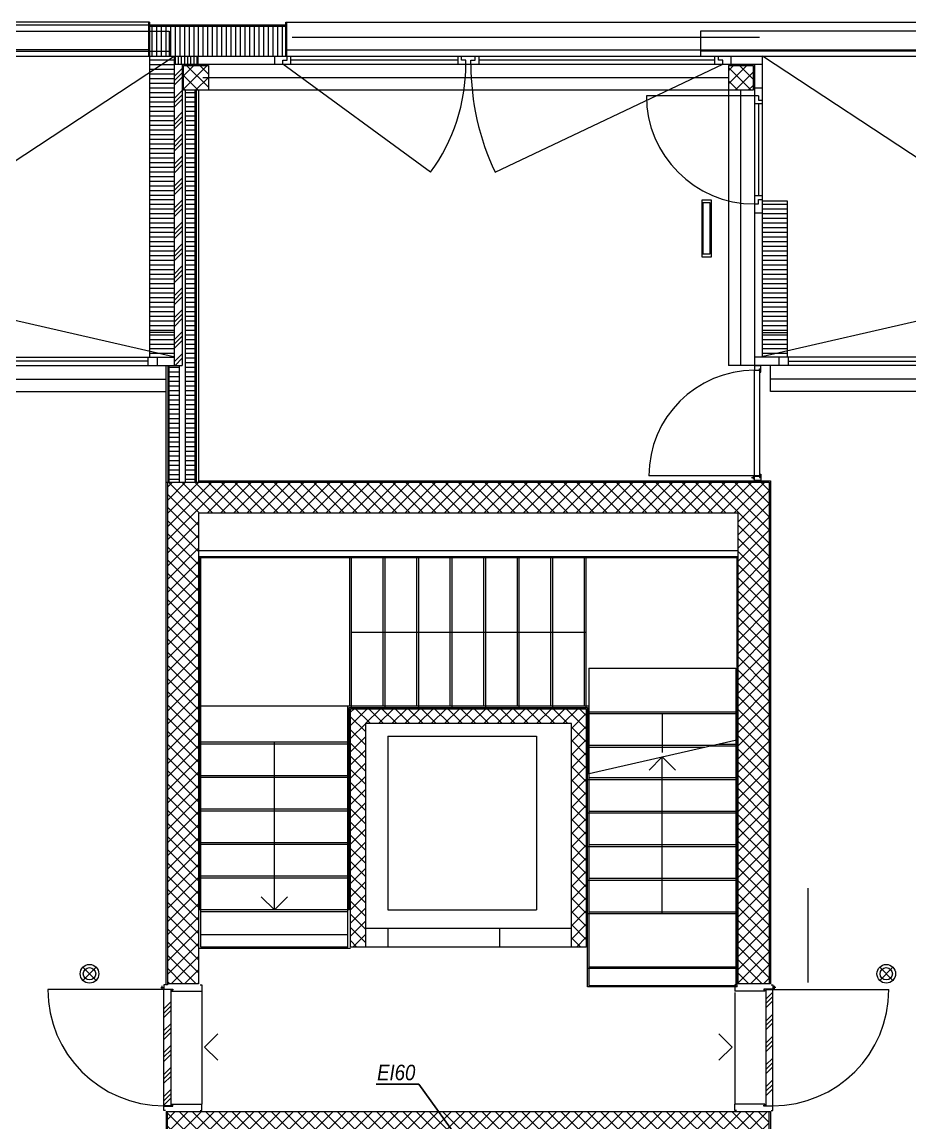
# Model space of a CAD drawing. Extents: x -5275 to 65950, y -3225 to 18875.
# Drawn here: x 54328 to 61484, y 7234 to 16100 of the extents above; entities that cross this region are included whole.
import ezdxf
from ezdxf.enums import TextEntityAlignment as Align

# ---------------------------------------------------------------- set-up
doc = ezdxf.new("R2010")
doc.units = 0
doc.header["$LTSCALE"] = 50
doc.layers.get('0').update_dxf_attribs({"lineweight": 25})
doc.layers.add('Layer177', color=7, linetype='Continuous', lineweight=25)
doc.layers.add('Zargen Fenster', color=7, linetype='Continuous', lineweight=25)
doc.styles.add('Arial', font='ariali.ttf')

# ---------------------------------------------------------------- blocks, each defined once
blk = doc.blocks.new('Blockreferenz-A0MJL01RFC', base_point=(56975, 8650))
at = {"layer": 'Zargen Fenster', "color": 8, "lineweight": 13, "true_color": 0x808080}
for p, q in [((56975, 10540.9), (57004.1, 10570)), ((56975, 10434.8), (57110.2, 10570)), ((57136.4, 10450), (57016.4, 10570)), ((57096.3, 10450), (57216.3, 10570)), ((57242.4, 10450), (57122.4, 10570)), ((57202.3, 10450), (57322.3, 10570)), ((57348.5, 10450), (57228.5, 10570)), ((57308.4, 10450), (57428.4, 10570)), ((57454.6, 10450), (57334.6, 10570)), ((57414.5, 10450), (57534.5, 10570)), ((57560.6, 10450), (57440.6, 10570)), ((57520.5, 10450), (57640.5, 10570)), ((57666.7, 10450), (57546.7, 10570)), ((57626.6, 10450), (57746.6, 10570)), ((57772.8, 10450), (57652.8, 10570)), ((57732.7, 10450), (57852.7, 10570)), ((57878.8, 10450), (57758.8, 10570)), ((57838.7, 10450), (57958.7, 10570)), ((57984.9, 10450), (57864.9, 10570)), ((57944.8, 10450), (58064.8, 10570)), ((58091, 10450), (57971, 10570)), ((58050.9, 10450), (58170.9, 10570)), ((58197, 10450), (58077, 10570)), ((58156.9, 10450), (58276.9, 10570)), ((58303.1, 10450), (58183.1, 10570)), ((58263, 10450), (58383, 10570)), ((58409.2, 10450), (58289.2, 10570)), ((58369.1, 10450), (58489.1, 10570)), ((58515.2, 10450), (58395.2, 10570)), ((58475.1, 10450), (58595.1, 10570)), ((58621.3, 10450), (58501.3, 10570)), ((58581.2, 10450), (58701.2, 10570)), ((58727.4, 10450), (58607.4, 10570)), ((58687.3, 10450), (58807.3, 10570)), ((58875, 10408.4), (58713.4, 10570)), ((58875, 10514.5), (58819.5, 10570)), ((57095, 10385.3), (56975, 10505.3)), ((58755, 10411.7), (58875, 10531.7)), ((56975, 10328.7), (57095, 10448.7)), ((57095, 10279.2), (56975, 10399.2)), ((58755, 10305.6), (58875, 10425.6)), ((58875, 10302.4), (58755, 10422.4)), ((56975, 10222.7), (57095, 10342.7)), ((57095, 10173.2), (56975, 10293.2)), ((58755, 10199.6), (58875, 10319.6)), ((58875, 10196.3), (58755, 10316.3)), ((56975, 10116.6), (57095, 10236.6)), ((58755, 10093.5), (58875, 10213.5)), ((58875, 10090.2), (58755, 10210.2)), ((57095, 10067.1), (56975, 10187.1)), ((56975, 10010.5), (57095, 10130.5)), ((57095, 9961), (56975, 10081)), ((56975, 9904.5), (57095, 10024.5)), ((58755, 9987.4), (58875, 10107.4)), ((58875, 9984.2), (58755, 10104.2)), ((57095, 9855), (56975, 9975)), ((58755, 9881.4), (58875, 10001.4)), ((58875, 9878.1), (58755, 9998.1)), ((56975, 9798.4), (57095, 9918.4)), ((57095, 9748.9), (56975, 9868.9)), ((58755, 9775.3), (58875, 9895.3)), ((58875, 9772), (58755, 9892)), ((56975, 9692.3), (57095, 9812.3)), ((57095, 9642.8), (56975, 9762.8)), ((58755, 9669.2), (58875, 9789.2)), ((58875, 9666), (58755, 9786)), ((56975, 9586.3), (57095, 9706.3)), ((58755, 9563.2), (58875, 9683.2)), ((58875, 9559.9), (58755, 9679.9)), ((57095, 9536.8), (56975, 9656.8)), ((56975, 9480.2), (57095, 9600.2)), ((58755, 9457.1), (58875, 9577.1)), ((57095, 9430.7), (56975, 9550.7)), ((56975, 9374.1), (57095, 9494.1)), ((58875, 9453.8), (58755, 9573.8)), ((57095, 9324.6), (56975, 9444.6)), ((58755, 9351), (58875, 9471)), ((58875, 9347.8), (58755, 9467.8)), ((56975, 9268.1), (57095, 9388.1)), ((57095, 9218.6), (56975, 9338.6)), ((58755, 9245), (58875, 9365)), ((58875, 9241.7), (58755, 9361.7)), ((56975, 9162), (57095, 9282)), ((57095, 9112.5), (56975, 9232.5)), ((58755, 9138.9), (58875, 9258.9)), ((58875, 9135.6), (58755, 9255.6)), ((56975, 9055.9), (57095, 9175.9)), ((58755, 9032.8), (58875, 9152.8)), ((58875, 9029.6), (58755, 9149.6)), ((57095, 9006.4), (56975, 9126.4)), ((56975, 8949.9), (57095, 9069.9)), ((58755, 8926.8), (58875, 9046.8)), ((57095, 8900.4), (56975, 9020.4)), ((56975, 8843.8), (57095, 8963.8)), ((58875, 8923.5), (58755, 9043.5)), ((57095, 8794.3), (56975, 8914.3)), ((58755, 8820.7), (58875, 8940.7)), ((58875, 8817.4), (58755, 8937.4)), ((56975, 8737.7), (57095, 8857.7)), ((57095, 8688.2), (56975, 8808.2)), ((58755, 8714.6), (58875, 8834.6)), ((58875, 8711.4), (58755, 8831.4)), ((57027.2, 8650), (56975, 8702.2)), ((56993.3, 8650), (57095, 8751.7)), ((58830.3, 8650), (58755, 8725.3)), ((58796.4, 8650), (58875, 8728.6))]:
    blk.add_line(p, q, dxfattribs=at)
blk = doc.blocks.new('Blockreferenz-A0MJL02JFC', base_point=(55500, 7075))
at = {"layer": 'Zargen Fenster', "color": 8, "lineweight": 13, "true_color": 0x808080}
for p, q in [((55500, 7262.7), (55562.3, 7325)), ((55500, 7156.7), (55668.3, 7325)), ((55738.4, 7075), (55500, 7313.4)), ((55524.4, 7075), (55774.4, 7325)), ((55844.5, 7075), (55594.5, 7325)), ((55630.4, 7075), (55880.4, 7325)), ((55950.5, 7075), (55700.5, 7325)), ((55736.5, 7075), (55986.5, 7325)), ((56056.6, 7075), (55806.6, 7325)), ((55842.6, 7075), (56092.6, 7325)), ((56162.7, 7075), (55912.7, 7325)), ((55948.6, 7075), (56198.6, 7325)), ((56268.7, 7075), (56018.7, 7325)), ((56054.7, 7075), (56304.7, 7325)), ((56374.8, 7075), (56124.8, 7325)), ((56160.8, 7075), (56410.8, 7325)), ((56480.9, 7075), (56230.9, 7325)), ((56266.8, 7075), (56516.8, 7325)), ((56586.9, 7075), (56336.9, 7325)), ((56372.9, 7075), (56622.9, 7325)), ((56693, 7075), (56443, 7325)), ((56479, 7075), (56729, 7325)), ((56799.1, 7075), (56549.1, 7325)), ((56585, 7075), (56835, 7325)), ((56905.1, 7075), (56655.1, 7325)), ((56691.1, 7075), (56941.1, 7325)), ((57011.2, 7075), (56761.2, 7325)), ((56797.2, 7075), (57047.2, 7325)), ((57117.3, 7075), (56867.3, 7325)), ((56903.2, 7075), (57153.2, 7325)), ((57223.3, 7075), (56973.3, 7325)), ((57009.3, 7075), (57259.3, 7325)), ((57329.4, 7075), (57079.4, 7325)), ((57115.4, 7075), (57365.4, 7325)), ((57435.5, 7075), (57185.5, 7325)), ((57221.4, 7075), (57471.4, 7325)), ((57541.5, 7075), (57291.5, 7325)), ((57327.5, 7075), (57577.5, 7325)), ((57647.6, 7075), (57397.6, 7325)), ((57433.6, 7075), (57683.6, 7325)), ((57753.6, 7075), (57503.6, 7325)), ((57539.6, 7075), (57789.6, 7325)), ((57859.7, 7075), (57609.7, 7325)), ((57645.7, 7075), (57895.7, 7325)), ((57965.8, 7075), (57715.8, 7325)), ((57751.8, 7075), (58001.8, 7325)), ((58071.8, 7075), (57821.8, 7325)), ((57857.8, 7075), (58107.8, 7325)), ((58177.9, 7075), (57927.9, 7325)), ((57963.9, 7075), (58213.9, 7325)), ((58284, 7075), (58034, 7325)), ((58070, 7075), (58320, 7325)), ((58390, 7075), (58140, 7325)), ((58176, 7075), (58426, 7325)), ((58496.1, 7075), (58246.1, 7325)), ((58282.1, 7075), (58532.1, 7325)), ((58602.2, 7075), (58352.2, 7325)), ((58388.2, 7075), (58638.2, 7325)), ((58708.2, 7075), (58458.2, 7325)), ((58494.2, 7075), (58744.2, 7325)), ((58814.3, 7075), (58564.3, 7325)), ((58600.3, 7075), (58850.3, 7325)), ((58920.4, 7075), (58670.4, 7325)), ((58706.4, 7075), (58956.4, 7325)), ((59026.4, 7075), (58776.4, 7325)), ((58812.4, 7075), (59062.4, 7325)), ((59132.5, 7075), (58882.5, 7325)), ((58918.5, 7075), (59168.5, 7325)), ((59238.6, 7075), (58988.6, 7325)), ((59024.6, 7075), (59274.6, 7325)), ((59344.6, 7075), (59094.6, 7325)), ((59130.6, 7075), (59380.6, 7325)), ((59450.7, 7075), (59200.7, 7325)), ((59236.7, 7075), (59486.7, 7325)), ((59556.8, 7075), (59306.8, 7325)), ((59342.8, 7075), (59592.8, 7325)), ((59662.8, 7075), (59412.8, 7325)), ((59448.8, 7075), (59698.8, 7325)), ((59768.9, 7075), (59518.9, 7325)), ((59554.9, 7075), (59804.9, 7325)), ((59875, 7075), (59625, 7325)), ((59661, 7075), (59911, 7325)), ((59981, 7075), (59731, 7325)), ((59767, 7075), (60017, 7325)), ((60087.1, 7075), (59837.1, 7325)), ((59873.1, 7075), (60123.1, 7325)), ((60193.2, 7075), (59943.2, 7325)), ((59979.2, 7075), (60229.2, 7325)), ((60299.2, 7075), (60049.2, 7325)), ((60085.2, 7075), (60335.2, 7325)), ((60350, 7130.3), (60155.3, 7325)), ((60350, 7236.4), (60261.4, 7325)), ((55632.3, 7075), (55500, 7207.3)), ((60191.3, 7075), (60350, 7233.7)), ((55526.3, 7075), (55500, 7101.3)), ((60297.4, 7075), (60350, 7127.6))]:
    blk.add_line(p, q, dxfattribs=at)
blk = doc.blocks.new('Blockreferenz-A0MJL02LFC', base_point=(55630, 15550))
at = {"layer": 'Zargen Fenster', "color": 8, "lineweight": 13, "true_color": 0x808080}
for p, q in [((55630, 15665.9), (55714.1, 15750)), ((55630, 15559.8), (55820.2, 15750)), ((55830, 15574.7), (55654.7, 15750)), ((55830, 15680.8), (55760.8, 15750)), ((55748.7, 15550), (55630, 15668.7)), ((55726.2, 15550), (55830, 15653.8)), ((55642.6, 15550), (55630, 15562.6))]:
    blk.add_line(p, q, dxfattribs=at)
blk = doc.blocks.new('Blockreferenz-A0MJL02PFC', base_point=(55564.4, 15760))
at = {"layer": 'Zargen Fenster', "color": 8, "lineweight": 13, "true_color": 0x808080}
for p, q in [((55564.4, 15760), (55564.4, 15825)), ((55589.4, 15760), (55589.4, 15825)), ((55614.4, 15760), (55614.4, 15825)), ((55639.4, 15760), (55639.4, 15825)), ((55664.4, 15760), (55664.4, 15825)), ((55689.4, 15760), (55689.4, 15825)), ((55714.4, 15760), (55714.4, 15825)), ((55739.4, 15760), (55739.4, 15825))]:
    blk.add_line(p, q, dxfattribs=at)
blk = doc.blocks.new('Blockreferenz-A0MJL03BFC', base_point=(55472, 7376.2))
at = {"layer": 'Zargen Fenster', "color": 8, "lineweight": 13, "true_color": 0x808080}
for p, q in [((55472, 8154), (55528, 8210)), ((55472, 8118.6), (55528, 8174.6)), ((55472, 8083.3), (55528, 8139.3)), ((55472, 7977.2), (55528, 8033.2)), ((55472, 7941.9), (55528, 7997.9)), ((55472, 7906.5), (55528, 7962.5)), ((55472, 7800.4), (55528, 7856.4)), ((55472, 7765.1), (55528, 7821.1)), ((55472, 7729.7), (55528, 7785.7)), ((55472, 7623.6), (55528, 7679.6)), ((55472, 7588.3), (55528, 7644.3)), ((55472, 7552.9), (55528, 7608.9)), ((55472, 7446.9), (55528, 7502.9)), ((55472, 7411.5), (55528, 7467.5)), ((55472, 7376.2), (55528, 7432.2))]:
    blk.add_line(p, q, dxfattribs=at)
blk = doc.blocks.new('Blockreferenz-A0MJL03DFC', base_point=(60322, 7453.2))
at = {"layer": 'Zargen Fenster', "color": 8, "lineweight": 13, "true_color": 0x808080}
for p, q in [((60322, 8231), (60378, 8287)), ((60322, 8195.7), (60378, 8251.7)), ((60322, 8160.3), (60378, 8216.3)), ((60322, 8054.2), (60378, 8110.2)), ((60322, 8018.9), (60378, 8074.9)), ((60322, 7983.5), (60378, 8039.5)), ((60322, 7877.5), (60378, 7933.5)), ((60322, 7842.1), (60378, 7898.1)), ((60322, 7806.8), (60378, 7862.8)), ((60322, 7700.7), (60378, 7756.7)), ((60322, 7665.3), (60378, 7721.3)), ((60322, 7630), (60378, 7686)), ((60322, 7523.9), (60378, 7579.9)), ((60322, 7488.6), (60378, 7544.6)), ((60322, 7453.2), (60378, 7509.2))]:
    blk.add_line(p, q, dxfattribs=at)
blk = doc.blocks.new('Blockreferenz-A0MJL08XFC', base_point=(55355, 13619.4))
at = {"layer": 'Zargen Fenster', "color": 8, "lineweight": 13, "true_color": 0x808080}
for p, q in [((55355, 15794.4), (55555, 15794.4)), ((55355, 15756.9), (55555, 15756.9)), ((55355, 15719.4), (55555, 15719.4)), ((55355, 15681.9), (55555, 15681.9)), ((55355, 15644.4), (55555, 15644.4)), ((55355, 15606.9), (55555, 15606.9)), ((55355, 15569.4), (55555, 15569.4)), ((55355, 15531.9), (55555, 15531.9)), ((55355, 15494.4), (55555, 15494.4)), ((55355, 15456.9), (55555, 15456.9)), ((55355, 15419.4), (55555, 15419.4)), ((55355, 15381.9), (55555, 15381.9)), ((55355, 15344.4), (55555, 15344.4)), ((55355, 15306.9), (55555, 15306.9)), ((55355, 15269.4), (55555, 15269.4)), ((55355, 15231.9), (55555, 15231.9)), ((55355, 15194.4), (55555, 15194.4)), ((55355, 15156.9), (55555, 15156.9)), ((55355, 15119.4), (55555, 15119.4)), ((55355, 15081.9), (55555, 15081.9)), ((55355, 15044.4), (55555, 15044.4)), ((55355, 15006.9), (55555, 15006.9)), ((55355, 14969.4), (55555, 14969.4)), ((55355, 14931.9), (55555, 14931.9)), ((55355, 14894.4), (55555, 14894.4)), ((55355, 14856.9), (55555, 14856.9)), ((55355, 14819.4), (55555, 14819.4)), ((55355, 14781.9), (55555, 14781.9)), ((55355, 14744.4), (55555, 14744.4)), ((55355, 14706.9), (55555, 14706.9)), ((55355, 14669.4), (55555, 14669.4)), ((55355, 14631.9), (55555, 14631.9)), ((55355, 14594.4), (55555, 14594.4)), ((55355, 14556.9), (55555, 14556.9)), ((55355, 14519.4), (55555, 14519.4)), ((55355, 14481.9), (55555, 14481.9)), ((55355, 14444.4), (55555, 14444.4)), ((55355, 14406.9), (55555, 14406.9)), ((55355, 14369.4), (55555, 14369.4)), ((55355, 14331.9), (55555, 14331.9)), ((55355, 14294.4), (55555, 14294.4)), ((55355, 14256.9), (55555, 14256.9)), ((55355, 14219.4), (55555, 14219.4)), ((55355, 14181.9), (55555, 14181.9)), ((55355, 14144.4), (55555, 14144.4)), ((55355, 14106.9), (55555, 14106.9)), ((55355, 14069.4), (55555, 14069.4)), ((55355, 14031.9), (55555, 14031.9)), ((55355, 13994.4), (55555, 13994.4)), ((55355, 13956.9), (55555, 13956.9)), ((55355, 13919.4), (55555, 13919.4)), ((55355, 13881.9), (55555, 13881.9)), ((55355, 13844.4), (55555, 13844.4)), ((55355, 13806.9), (55555, 13806.9)), ((55355, 13769.4), (55555, 13769.4)), ((55355, 13731.9), (55555, 13731.9)), ((55355, 13694.4), (55555, 13694.4)), ((55355, 13656.9), (55555, 13656.9)), ((55355, 13619.4), (55555, 13619.4))]:
    blk.add_line(p, q, dxfattribs=at)
blk = doc.blocks.new('Blockreferenz-A0MJL09RFC', base_point=(55500, 8355))
at = {"layer": 'Zargen Fenster', "color": 8, "lineweight": 13, "true_color": 0x808080}
for p, q in [((55500, 12353.9), (55541.1, 12395)), ((55500, 12247.9), (55647.1, 12395)), ((55500, 12141.8), (55753.2, 12395)), ((55500, 12035.7), (55859.3, 12395)), ((55500, 11929.7), (55965.3, 12395)), ((55759.6, 12145), (55509.6, 12395)), ((55865.6, 12145), (55615.6, 12395)), ((55971.7, 12145), (55721.7, 12395)), ((55821.4, 12145), (56071.4, 12395)), ((56077.8, 12145), (55827.8, 12395)), ((55927.5, 12145), (56177.5, 12395)), ((56183.8, 12145), (55933.8, 12395)), ((56033.5, 12145), (56283.5, 12395)), ((56289.9, 12145), (56039.9, 12395)), ((56139.6, 12145), (56389.6, 12395)), ((56396, 12145), (56146, 12395)), ((56245.7, 12145), (56495.7, 12395)), ((56502, 12145), (56252, 12395)), ((56351.7, 12145), (56601.7, 12395)), ((56608.1, 12145), (56358.1, 12395)), ((56457.8, 12145), (56707.8, 12395)), ((56714.2, 12145), (56464.2, 12395)), ((56563.9, 12145), (56813.9, 12395)), ((56820.2, 12145), (56570.2, 12395)), ((56669.9, 12145), (56919.9, 12395)), ((56926.3, 12145), (56676.3, 12395)), ((56776, 12145), (57026, 12395)), ((57032.4, 12145), (56782.4, 12395)), ((56882.1, 12145), (57132.1, 12395)), ((57138.4, 12145), (56888.4, 12395)), ((56988.1, 12145), (57238.1, 12395)), ((57244.5, 12145), (56994.5, 12395)), ((57094.2, 12145), (57344.2, 12395)), ((57350.6, 12145), (57100.6, 12395)), ((57200.3, 12145), (57450.3, 12395)), ((57456.6, 12145), (57206.6, 12395)), ((57306.3, 12145), (57556.3, 12395)), ((57562.7, 12145), (57312.7, 12395)), ((57412.4, 12145), (57662.4, 12395)), ((57668.8, 12145), (57418.8, 12395)), ((57518.5, 12145), (57768.5, 12395)), ((57774.8, 12145), (57524.8, 12395)), ((57624.5, 12145), (57874.5, 12395)), ((57880.9, 12145), (57630.9, 12395)), ((57730.6, 12145), (57980.6, 12395)), ((57987, 12145), (57737, 12395)), ((57836.7, 12145), (58086.7, 12395)), ((58093, 12145), (57843, 12395)), ((57942.7, 12145), (58192.7, 12395)), ((58199.1, 12145), (57949.1, 12395)), ((58048.8, 12145), (58298.8, 12395)), ((58305.1, 12145), (58055.1, 12395)), ((58154.9, 12145), (58404.9, 12395)), ((58411.2, 12145), (58161.2, 12395)), ((58260.9, 12145), (58510.9, 12395)), ((58517.3, 12145), (58267.3, 12395)), ((58367, 12145), (58617, 12395)), ((58623.3, 12145), (58373.3, 12395)), ((58473.1, 12145), (58723.1, 12395)), ((58729.4, 12145), (58479.4, 12395)), ((58579.1, 12145), (58829.1, 12395)), ((58835.5, 12145), (58585.5, 12395)), ((58685.2, 12145), (58935.2, 12395)), ((58941.5, 12145), (58691.5, 12395)), ((58791.3, 12145), (59041.3, 12395)), ((59047.6, 12145), (58797.6, 12395)), ((58897.3, 12145), (59147.3, 12395)), ((59153.7, 12145), (58903.7, 12395)), ((59003.4, 12145), (59253.4, 12395)), ((59259.7, 12145), (59009.7, 12395)), ((59109.5, 12145), (59359.5, 12395)), ((59365.8, 12145), (59115.8, 12395)), ((59215.5, 12145), (59465.5, 12395)), ((59471.9, 12145), (59221.9, 12395)), ((59321.6, 12145), (59571.6, 12395)), ((59577.9, 12145), (59327.9, 12395)), ((59427.7, 12145), (59677.7, 12395)), ((59684, 12145), (59434, 12395)), ((59533.7, 12145), (59783.7, 12395)), ((59790.1, 12145), (59540.1, 12395)), ((59639.8, 12145), (59889.8, 12395)), ((59896.1, 12145), (59646.1, 12395)), ((59745.9, 12145), (59995.9, 12395)), ((60002.2, 12145), (59752.2, 12395)), ((59851.9, 12145), (60101.9, 12395)), ((60350, 11903.3), (59858.3, 12395)), ((59958, 12145), (60208, 12395)), ((60350, 12009.3), (59964.3, 12395)), ((60064.1, 12145), (60314.1, 12395)), ((60350, 12115.4), (60070.4, 12395)), ((60100, 12074.9), (60350, 12324.9)), ((60350, 12221.5), (60176.5, 12395)), ((60350, 12327.5), (60282.5, 12395)), ((55750, 12048.5), (55500, 12298.5)), ((55750, 11942.4), (55500, 12192.4)), ((60100, 11968.8), (60350, 12218.8)), ((55750, 11836.4), (55500, 12086.4)), ((55500, 11823.6), (55750, 12073.6)), ((60100, 11862.7), (60350, 12112.7)), ((55750, 11730.3), (55500, 11980.3)), ((60350, 11797.2), (60100, 12047.2)), ((60100, 11756.7), (60350, 12006.7)), ((55500, 11717.5), (55750, 11967.5)), ((60350, 11691.1), (60100, 11941.1)), ((60100, 11650.6), (60350, 11900.6)), ((55750, 11624.2), (55500, 11874.2)), ((55500, 11611.5), (55750, 11861.5)), ((60350, 11585.1), (60100, 11835.1)), ((60100, 11544.6), (60350, 11794.6)), ((55750, 11518.2), (55500, 11768.2)), ((55500, 11505.4), (55750, 11755.4)), ((60350, 11479), (60100, 11729)), ((55750, 11412.1), (55500, 11662.1)), ((55500, 11399.3), (55750, 11649.3)), ((60100, 11438.5), (60350, 11688.5)), ((60350, 11372.9), (60100, 11622.9)), ((55750, 11306), (55500, 11556)), ((55500, 11293.3), (55750, 11543.3)), ((60100, 11332.4), (60350, 11582.4)), ((55750, 11200), (55500, 11450)), ((60350, 11266.9), (60100, 11516.9)), ((60100, 11226.4), (60350, 11476.4)), ((55500, 11187.2), (55750, 11437.2)), ((60350, 11160.8), (60100, 11410.8)), ((60100, 11120.3), (60350, 11370.3)), ((55750, 11093.9), (55500, 11343.9)), ((55500, 11081.1), (55750, 11331.1)), ((60350, 11054.7), (60100, 11304.7)), ((60100, 11014.2), (60350, 11264.2)), ((55750, 10987.8), (55500, 11237.8)), ((55500, 10975.1), (55750, 11225.1)), ((60350, 10948.7), (60100, 11198.7)), ((55750, 10881.8), (55500, 11131.8)), ((55500, 10869), (55750, 11119)), ((60100, 10908.2), (60350, 11158.2)), ((60350, 10842.6), (60100, 11092.6)), ((55750, 10775.7), (55500, 11025.7)), ((55500, 10762.9), (55750, 11012.9)), ((60100, 10802.1), (60350, 11052.1)), ((55750, 10669.6), (55500, 10919.6)), ((55500, 10656.9), (55750, 10906.9)), ((60350, 10736.5), (60100, 10986.5)), ((60100, 10696), (60350, 10946)), ((60350, 10630.5), (60100, 10880.5)), ((60100, 10590), (60350, 10840)), ((55750, 10563.6), (55500, 10813.6)), ((55500, 10550.8), (55750, 10800.8)), ((60350, 10524.4), (60100, 10774.4)), ((60100, 10483.9), (60350, 10733.9)), ((55750, 10457.5), (55500, 10707.5)), ((55500, 10444.7), (55750, 10694.7)), ((60350, 10418.3), (60100, 10668.3)), ((55750, 10351.4), (55500, 10601.4)), ((55500, 10338.7), (55750, 10588.7)), ((60100, 10377.8), (60350, 10627.8)), ((60350, 10312.3), (60100, 10562.3)), ((55750, 10245.4), (55500, 10495.4)), ((55500, 10232.6), (55750, 10482.6)), ((60100, 10271.8), (60350, 10521.8)), ((55750, 10139.3), (55500, 10389.3)), ((55500, 10126.5), (55750, 10376.5)), ((60350, 10206.2), (60100, 10456.2)), ((60100, 10165.7), (60350, 10415.7)), ((60350, 10100.1), (60100, 10350.1)), ((60100, 10059.6), (60350, 10309.6)), ((55750, 10033.2), (55500, 10283.2)), ((55500, 10020.5), (55750, 10270.5)), ((60350, 9994.1), (60100, 10244.1)), ((60100, 9953.6), (60350, 10203.6)), ((55750, 9927.2), (55500, 10177.2)), ((55500, 9914.4), (55750, 10164.4)), ((60350, 9888), (60100, 10138)), ((55750, 9821.1), (55500, 10071.1)), ((55500, 9808.3), (55750, 10058.3)), ((60100, 9847.5), (60350, 10097.5)), ((60350, 9782), (60100, 10032)), ((55750, 9715), (55500, 9965)), ((55500, 9702.3), (55750, 9952.3)), ((60100, 9741.4), (60350, 9991.4)), ((55750, 9609), (55500, 9859)), ((55500, 9596.2), (55750, 9846.2)), ((60350, 9675.9), (60100, 9925.9)), ((60100, 9635.4), (60350, 9885.4)), ((60350, 9569.8), (60100, 9819.8)), ((60100, 9529.3), (60350, 9779.3)), ((55750, 9502.9), (55500, 9752.9)), ((55500, 9490.1), (55750, 9740.1)), ((60350, 9463.8), (60100, 9713.8)), ((60100, 9423.2), (60350, 9673.2)), ((55750, 9396.8), (55500, 9646.8)), ((55500, 9384.1), (55750, 9634.1)), ((60350, 9357.7), (60100, 9607.7)), ((55750, 9290.8), (55500, 9540.8)), ((55500, 9278), (55750, 9528)), ((60100, 9317.2), (60350, 9567.2)), ((60350, 9251.6), (60100, 9501.6)), ((55750, 9184.7), (55500, 9434.7)), ((55500, 9171.9), (55750, 9421.9)), ((60100, 9211.1), (60350, 9461.1)), ((55750, 9078.6), (55500, 9328.6)), ((55500, 9065.9), (55750, 9315.9)), ((60350, 9145.6), (60100, 9395.6)), ((60100, 9105), (60350, 9355)), ((55750, 8972.6), (55500, 9222.6)), ((60350, 9039.5), (60100, 9289.5)), ((60100, 8999), (60350, 9249)), ((55500, 8959.8), (55750, 9209.8)), ((60350, 8933.4), (60100, 9183.4)), ((60100, 8892.9), (60350, 9142.9)), ((55750, 8866.5), (55500, 9116.5)), ((55500, 8853.7), (55750, 9103.7)), ((60350, 8827.4), (60100, 9077.4)), ((55750, 8760.5), (55500, 9010.5)), ((55500, 8747.7), (55750, 8997.7)), ((60100, 8786.8), (60350, 9036.8)), ((60350, 8721.3), (60100, 8971.3)), ((55750, 8654.4), (55500, 8904.4)), ((55500, 8641.6), (55750, 8891.6)), ((60100, 8680.8), (60350, 8930.8)), ((55750, 8548.3), (55500, 8798.3)), ((55500, 8535.5), (55750, 8785.5)), ((60350, 8615.2), (60100, 8865.2)), ((60100, 8574.7), (60350, 8824.7)), ((55750, 8442.3), (55500, 8692.3)), ((60350, 8509.2), (60100, 8759.2)), ((60100, 8468.6), (60350, 8718.6)), ((55500, 8429.5), (55750, 8679.5)), ((60350, 8403.1), (60100, 8653.1)), ((60100, 8362.6), (60350, 8612.6)), ((55731.2, 8355), (55500, 8586.2)), ((55531.6, 8355), (55750, 8573.4)), ((60292, 8355), (60100, 8547)), ((55625.1, 8355), (55500, 8480.1)), ((55637.7, 8355), (55750, 8467.3)), ((60186, 8355), (60100, 8441)), ((60198.5, 8355), (60350, 8506.5)), ((55519.1, 8355), (55500, 8374.1)), ((55743.7, 8355), (55750, 8361.3)), ((60304.6, 8355), (60350, 8400.4))]:
    blk.add_line(p, q, dxfattribs=at)
blk = doc.blocks.new('Blockreferenz-A0MJL0A3FC', base_point=(55646, 12419.4))
at = {"layer": 'Zargen Fenster', "color": 8, "lineweight": 13, "true_color": 0x808080}
for p, q in [((55646, 15531.9), (55721, 15531.9)), ((55646, 15494.4), (55721, 15494.4)), ((55646, 15456.9), (55721, 15456.9)), ((55646, 15419.4), (55721, 15419.4)), ((55646, 15381.9), (55721, 15381.9)), ((55646, 15344.4), (55721, 15344.4)), ((55646, 15306.9), (55721, 15306.9)), ((55646, 15269.4), (55721, 15269.4)), ((55646, 15231.9), (55721, 15231.9)), ((55646, 15194.4), (55721, 15194.4)), ((55646, 15156.9), (55721, 15156.9)), ((55646, 15119.4), (55721, 15119.4)), ((55646, 15081.9), (55721, 15081.9)), ((55646, 15044.4), (55721, 15044.4)), ((55646, 15006.9), (55721, 15006.9)), ((55646, 14969.4), (55721, 14969.4)), ((55646, 14931.9), (55721, 14931.9)), ((55646, 14894.4), (55721, 14894.4)), ((55646, 14856.9), (55721, 14856.9)), ((55646, 14819.4), (55721, 14819.4)), ((55646, 14781.9), (55721, 14781.9)), ((55646, 14744.4), (55721, 14744.4)), ((55646, 14706.9), (55721, 14706.9)), ((55646, 14669.4), (55721, 14669.4)), ((55646, 14631.9), (55721, 14631.9)), ((55646, 14594.4), (55721, 14594.4)), ((55646, 14556.9), (55721, 14556.9)), ((55646, 14519.4), (55721, 14519.4)), ((55646, 14481.9), (55721, 14481.9)), ((55646, 14444.4), (55721, 14444.4)), ((55646, 14406.9), (55721, 14406.9)), ((55646, 14369.4), (55721, 14369.4)), ((55646, 14331.9), (55721, 14331.9)), ((55646, 14294.4), (55721, 14294.4)), ((55646, 14256.9), (55721, 14256.9)), ((55646, 14219.4), (55721, 14219.4)), ((55646, 14181.9), (55721, 14181.9)), ((55646, 14144.4), (55721, 14144.4)), ((55646, 14106.9), (55721, 14106.9)), ((55646, 14069.4), (55721, 14069.4)), ((55646, 14031.9), (55721, 14031.9)), ((55646, 13994.4), (55721, 13994.4)), ((55646, 13956.9), (55721, 13956.9)), ((55646, 13919.4), (55721, 13919.4)), ((55646, 13881.9), (55721, 13881.9)), ((55646, 13844.4), (55721, 13844.4)), ((55646, 13806.9), (55721, 13806.9)), ((55646, 13769.4), (55721, 13769.4)), ((55646, 13731.9), (55721, 13731.9)), ((55646, 13694.4), (55721, 13694.4)), ((55646, 13656.9), (55721, 13656.9)), ((55646, 13619.4), (55721, 13619.4)), ((55646, 13581.9), (55721, 13581.9)), ((55646, 13544.4), (55721, 13544.4)), ((55646, 13506.9), (55721, 13506.9)), ((55646, 13469.4), (55721, 13469.4)), ((55646, 13431.9), (55721, 13431.9)), ((55646, 13394.4), (55721, 13394.4)), ((55646, 13356.9), (55721, 13356.9)), ((55646, 13319.4), (55721, 13319.4)), ((55646, 13281.9), (55721, 13281.9)), ((55646, 13244.4), (55721, 13244.4)), ((55646, 13206.9), (55721, 13206.9)), ((55646, 13169.4), (55721, 13169.4)), ((55646, 13131.9), (55721, 13131.9)), ((55646, 13094.4), (55721, 13094.4)), ((55646, 13056.9), (55721, 13056.9)), ((55646, 13019.4), (55721, 13019.4)), ((55646, 12981.9), (55721, 12981.9)), ((55646, 12944.4), (55721, 12944.4)), ((55646, 12906.9), (55721, 12906.9)), ((55646, 12869.4), (55721, 12869.4)), ((55646, 12831.9), (55721, 12831.9)), ((55646, 12794.4), (55721, 12794.4)), ((55646, 12756.9), (55721, 12756.9)), ((55646, 12719.4), (55721, 12719.4)), ((55646, 12681.9), (55721, 12681.9)), ((55646, 12644.4), (55721, 12644.4)), ((55646, 12606.9), (55721, 12606.9)), ((55646, 12569.4), (55721, 12569.4)), ((55646, 12531.9), (55721, 12531.9)), ((55646, 12494.4), (55721, 12494.4)), ((55646, 12456.9), (55721, 12456.9)), ((55646, 12419.4), (55721, 12419.4))]:
    blk.add_line(p, q, dxfattribs=at)
blk = doc.blocks.new('Blockreferenz-A0MJL0A5FC', base_point=(55515, 12419.4))
at = {"layer": 'Zargen Fenster', "color": 8, "lineweight": 13, "true_color": 0x808080}
for p, q in [((55515, 13319.4), (55595, 13319.4)), ((55515, 13281.9), (55595, 13281.9)), ((55515, 13244.4), (55595, 13244.4)), ((55515, 13206.9), (55595, 13206.9)), ((55515, 13169.4), (55595, 13169.4)), ((55515, 13131.9), (55595, 13131.9)), ((55515, 13094.4), (55595, 13094.4)), ((55515, 13056.9), (55595, 13056.9)), ((55515, 13019.4), (55595, 13019.4)), ((55515, 12981.9), (55595, 12981.9)), ((55515, 12944.4), (55595, 12944.4)), ((55515, 12906.9), (55595, 12906.9)), ((55515, 12869.4), (55595, 12869.4)), ((55515, 12831.9), (55595, 12831.9)), ((55515, 12794.4), (55595, 12794.4)), ((55515, 12756.9), (55595, 12756.9)), ((55515, 12719.4), (55595, 12719.4)), ((55515, 12681.9), (55595, 12681.9)), ((55515, 12644.4), (55595, 12644.4)), ((55515, 12606.9), (55595, 12606.9)), ((55515, 12569.4), (55595, 12569.4)), ((55515, 12531.9), (55595, 12531.9)), ((55515, 12494.4), (55595, 12494.4)), ((55515, 12456.9), (55595, 12456.9)), ((55515, 12419.4), (55595, 12419.4))]:
    blk.add_line(p, q, dxfattribs=at)
blk = doc.blocks.new('Blockreferenz-A0MJL0A7FC', base_point=(55376.9, 15825))
at = {"layer": 'Zargen Fenster', "color": 8, "lineweight": 13, "true_color": 0x808080}
for p, q in [((55376.9, 15825), (55376.9, 16065)), ((55414.4, 15825), (55414.4, 16065)), ((55451.9, 15825), (55451.9, 16065)), ((55489.4, 15825), (55489.4, 16065)), ((55526.9, 15825), (55526.9, 16065)), ((55564.4, 15825), (55564.4, 16065)), ((55601.9, 15825), (55601.9, 16065)), ((55639.4, 15825), (55639.4, 16065)), ((55676.9, 15825), (55676.9, 16065)), ((55714.4, 15825), (55714.4, 16065)), ((55751.9, 15825), (55751.9, 16065)), ((55789.4, 15825), (55789.4, 16065)), ((55826.9, 15825), (55826.9, 16065)), ((55864.4, 15825), (55864.4, 16065)), ((55901.9, 15825), (55901.9, 16065)), ((55939.4, 15825), (55939.4, 16065)), ((55976.9, 15825), (55976.9, 16065)), ((56014.4, 15825), (56014.4, 16065)), ((56051.9, 15825), (56051.9, 16065)), ((56089.4, 15825), (56089.4, 16065)), ((56126.9, 15825), (56126.9, 16065)), ((56164.4, 15825), (56164.4, 16065)), ((56201.9, 15825), (56201.9, 16065)), ((56239.4, 15825), (56239.4, 16065)), ((56276.9, 15825), (56276.9, 16065)), ((56314.4, 15825), (56314.4, 16065)), ((56351.9, 15825), (56351.9, 16065)), ((56389.4, 15825), (56389.4, 16065)), ((56426.9, 15825), (56426.9, 16065))]:
    blk.add_line(p, q, dxfattribs=at)
blk = doc.blocks.new('Blockreferenz-A0MJL0A9FC', base_point=(55555, 13335))
at = {"layer": 'Zargen Fenster', "color": 8, "lineweight": 13, "true_color": 0x808080}
for p, q in [((55555, 15661.6), (55620, 15726.6)), ((55555, 15626.2), (55620, 15691.2)), ((55555, 15590.9), (55620, 15655.9)), ((55555, 15484.8), (55620, 15549.8)), ((55555, 15449.5), (55620, 15514.5)), ((55555, 15414.1), (55620, 15479.1)), ((55555, 15308), (55620, 15373)), ((55555, 15272.7), (55620, 15337.7)), ((55555, 15237.3), (55620, 15302.3)), ((55555, 15131.3), (55620, 15196.3)), ((55555, 15095.9), (55620, 15160.9)), ((55555, 15060.6), (55620, 15125.6)), ((55555, 14954.5), (55620, 15019.5)), ((55555, 14919.1), (55620, 14984.1)), ((55555, 14883.8), (55620, 14948.8)), ((55555, 14777.7), (55620, 14842.7)), ((55555, 14742.4), (55620, 14807.4)), ((55555, 14707), (55620, 14772)), ((55555, 14600.9), (55620, 14665.9)), ((55555, 14565.6), (55620, 14630.6)), ((55555, 14530.2), (55620, 14595.2)), ((55555, 14424.2), (55620, 14489.2)), ((55555, 14388.8), (55620, 14453.8)), ((55555, 14353.5), (55620, 14418.5)), ((55555, 14247.4), (55620, 14312.4)), ((55555, 14212), (55620, 14277)), ((55555, 14176.7), (55620, 14241.7)), ((55555, 14070.6), (55620, 14135.6)), ((55555, 14035.3), (55620, 14100.3)), ((55555, 13999.9), (55620, 14064.9)), ((55555, 13893.8), (55620, 13958.8)), ((55555, 13858.5), (55620, 13923.5)), ((55555, 13823.1), (55620, 13888.1)), ((55555, 13717.1), (55620, 13782.1)), ((55555, 13681.7), (55620, 13746.7)), ((55555, 13646.4), (55620, 13711.4)), ((55555, 13540.3), (55620, 13605.3)), ((55555, 13504.9), (55620, 13569.9)), ((55555, 13469.6), (55620, 13534.6)), ((55555, 13363.5), (55620, 13428.5)), ((55561.8, 13335), (55620, 13393.2))]:
    blk.add_line(p, q, dxfattribs=at)
blk = doc.blocks.new('Blockreferenz-A0MJL0ADFC', base_point=(60295, 13619.4))
at = {"layer": 'Zargen Fenster', "color": 8, "lineweight": 13, "true_color": 0x808080}
for p, q in [((60295, 14631.9), (60495, 14631.9)), ((60295, 14594.4), (60495, 14594.4)), ((60295, 14556.9), (60495, 14556.9)), ((60295, 14519.4), (60495, 14519.4)), ((60295, 14481.9), (60495, 14481.9)), ((60295, 14444.4), (60495, 14444.4)), ((60295, 14406.9), (60495, 14406.9)), ((60295, 14369.4), (60495, 14369.4)), ((60295, 14331.9), (60495, 14331.9)), ((60295, 14294.4), (60495, 14294.4)), ((60295, 14256.9), (60495, 14256.9)), ((60295, 14219.4), (60495, 14219.4)), ((60295, 14181.9), (60495, 14181.9)), ((60295, 14144.4), (60495, 14144.4)), ((60295, 14106.9), (60495, 14106.9)), ((60295, 14069.4), (60495, 14069.4)), ((60295, 14031.9), (60495, 14031.9)), ((60295, 13994.4), (60495, 13994.4)), ((60295, 13956.9), (60495, 13956.9)), ((60295, 13919.4), (60495, 13919.4)), ((60295, 13881.9), (60495, 13881.9)), ((60295, 13844.4), (60495, 13844.4)), ((60295, 13806.9), (60495, 13806.9)), ((60295, 13769.4), (60495, 13769.4)), ((60295, 13731.9), (60495, 13731.9)), ((60295, 13694.4), (60495, 13694.4)), ((60295, 13656.9), (60495, 13656.9)), ((60295, 13619.4), (60495, 13619.4))]:
    blk.add_line(p, q, dxfattribs=at)
blk = doc.blocks.new('Blockreferenz-A0MJL0AFFC', base_point=(60020, 15550))
at = {"layer": 'Zargen Fenster', "color": 8, "lineweight": 13, "true_color": 0x808080}
for p, q in [((60020, 15707.2), (60062.8, 15750)), ((60020, 15601.1), (60168.9, 15750)), ((60203.4, 15550), (60020, 15733.4)), ((60074.9, 15550), (60220, 15695.1)), ((60220, 15639.5), (60109.5, 15750)), ((60220, 15745.6), (60215.6, 15750)), ((60097.4, 15550), (60020, 15627.4)), ((60181, 15550), (60220, 15589))]:
    blk.add_line(p, q, dxfattribs=at)
blk = doc.blocks.new('Blockreferenz-A0MJL0FTFC', base_point=(55355, 13431.9))
at = {"layer": 'Zargen Fenster', "color": 8, "lineweight": 13, "true_color": 0x808080}
for p, q in [((55355, 13581.9), (55555, 13581.9)), ((55355, 13544.4), (55555, 13544.4)), ((55355, 13506.9), (55555, 13506.9)), ((55355, 13469.4), (55555, 13469.4)), ((55355, 13431.9), (55555, 13431.9))]:
    blk.add_line(p, q, dxfattribs=at)
blk = doc.blocks.new('Blockreferenz-A0MJL0FVFC', base_point=(60295, 13431.9))
at = {"layer": 'Zargen Fenster', "color": 8, "lineweight": 13, "true_color": 0x808080}
for p, q in [((60295, 13581.9), (60495, 13581.9)), ((60295, 13544.4), (60495, 13544.4)), ((60295, 13506.9), (60495, 13506.9)), ((60295, 13469.4), (60495, 13469.4)), ((60295, 13431.9), (60495, 13431.9))]:
    blk.add_line(p, q, dxfattribs=at)

msp = doc.modelspace()

# ---------------------------------------------------------------- hatches: boundary and pattern name
at = {"layer": 'Zargen Fenster', "linetype": 'Continuous', "lineweight": 13, "true_color": 0x808080}
for points in [[(55350, 16100), (55350, 15825), (55355, 15825), (55355, 16100)], [(56455, 16100), (56455, 15825), (56460, 15825), (56460, 16100)]]:
    msp.add_hatch(color=8, dxfattribs=at).paths.add_polyline_path(points, flags=0)

# ---------------------------------------------------------------- linework, layer by layer
at = {"layer": 'Layer177', "color": 7, "linetype": 'Continuous', "lineweight": 25}
for p in [(57183.1, 7545.5), (57876.8, 7057.9)]:
    msp.add_line(p, (57527.2, 7545.5), dxfattribs=at)
at = {"layer": 'Zargen Fenster', "color": 8, "linetype": 'Continuous', "lineweight": 13, "true_color": 0x808080}
for p, q in [((56455, 16075), (-425, 16075)), ((55355, 16100), (46575, 16100)), ((55350, 15825), (55350, 16100)), ((55355, 16100), (55355, 13400)), ((56455, 16065), (55355, 16065)), ((56455, 15825), (56455, 16100)), ((56455, 16100), (65450, 16100)), ((56460, 16100), (56460, 15825)), ((49600, 16025), (55515, 16025)), ((55515, 16025), (55515, 15825)), ((60270, 15975), (56505, 15975)), ((59795, 16025), (59795, 15825)), ((65745, 16025), (59795, 16025)), ((55355, 15875), (46575, 15875)), ((56455, 15875), (65450, 15875)), ((13920, 15825), (65950, 15825)), ((49600, 15865), (55515, 15865)), ((52827.5, 14030), (55555, 15825)), ((55555, 15825), (55555, 13335)), ((55745, 15825), (55745, 15760)), ((56365, 15760), (56365, 15825)), ((56430, 15792.5), (56465, 15792.5)), ((56430, 15760), (56430, 15792.5)), ((56465, 15792.5), (56465, 15825)), ((56495, 15760), (56495, 15825)), ((57840, 15792.5), (56495, 15792.5)), ((57840, 15825), (57840, 15760)), ((57870, 15792.5), (57870, 15825)), ((57905, 15792.5), (57870, 15792.5)), ((57905, 15760), (57905, 15792.5)), ((57945, 15792.5), (57980, 15792.5)), ((57945, 15760), (57945, 15792.5)), ((57980, 15792.5), (57980, 15825)), ((58010, 15825), (58010, 15760)), ((59910, 15792.5), (58010, 15792.5)), ((65745, 15865), (59795, 15865)), ((59910, 15760), (59910, 15825)), ((59940, 15792.5), (59940, 15825)), ((59975, 15792.5), (59940, 15792.5)), ((59975, 15760), (59975, 15792.5)), ((60040, 15825), (60040, 15760)), ((60295, 13400), (60295, 15825)), ((63022.5, 14030), (60295, 15825)), ((55555, 15760), (60295, 15760)), ((55620, 15760), (55620, 13335)), ((55630, 15750), (55830, 15750)), ((55630, 15550), (55630, 15750)), ((55830, 15750), (55830, 15550)), ((57621.1, 14890), (56430, 15760)), ((58140.9, 14890), (59975, 15760)), ((60020, 15750), (60220, 15750)), ((60020, 15750), (60020, 13335)), ((60220, 15750), (60220, 15550)), ((60230, 15760), (60230, 13335)), ((60020, 15650), (55785, 15650)), ((60220, 15550), (55630, 15550)), ((55646, 12395), (55646, 15550)), ((55721, 15550), (55721, 12395)), ((55735.5, 12395), (55735.5, 15550)), ((55750, 15550), (55750, 12395)), ((60120, 13335), (60120, 15550)), ((60230, 15570), (60295, 15570)), ((60262.5, 15505), (59360, 15505)), ((60295, 15440), (60230, 15440)), ((60262.5, 15505), (60262.5, 15470)), ((60262.5, 15470), (60295, 15470)), ((60262.5, 15440), (60262.5, 14700)), ((59883, 14665), (59807, 14665)), ((59807, 14665), (59807, 14210)), ((59874.5, 14642.5), (59815.5, 14642.5)), ((59815.5, 14642.5), (59815.5, 14232.5)), ((59874.5, 14232.5), (59874.5, 14642.5)), ((59883, 14210), (59883, 14665)), ((60295, 14700), (60230, 14700)), ((60230, 14635), (60262.5, 14635)), ((60262.5, 14635), (60262.5, 14670)), ((60262.5, 14670), (60295, 14670)), ((60295, 14660), (60495, 14660)), ((60495, 14660), (60495, 13400)), ((60295, 14560), (60230, 14560)), ((59807, 14210), (59883, 14210)), ((59815.5, 14232.5), (59874.5, 14232.5)), ((52827.5, 14030), (55550, 13405)), ((63022.5, 14030), (60300, 13405)), ((55555, 13600), (55355, 13600)), ((60295, 13600), (60495, 13600)), ((50035, 13400), (55345, 13400)), ((55345, 13400), (55555, 13400)), ((55345, 13335), (55345, 13400)), ((55420, 13335), (55420, 13400)), ((65745, 13400), (60230, 13400)), ((60430, 13335), (60430, 13400)), ((60505, 13335), (60505, 13400)), ((50035, 13335), (55620, 13335)), ((55345, 13367.5), (53665, 13367.5)), ((55490, 8347), (55490, 13335)), ((55502.5, 13335), (55502.5, 12395)), ((55515, 12395), (55515, 13335)), ((55595, 13335), (55595, 12395)), ((65745, 13335), (60020, 13335)), ((60230, 13332), (60230, 13297)), ((60280.5, 13332), (60230, 13332)), ((60270.5, 13297), (60270.5, 13308)), ((60270.5, 13308), (60277.5, 13308)), ((60277.5, 13308), (60277.5, 13280)), ((60280.5, 13280), (60280.5, 13332)), ((60360, 13125), (60360, 13335)), ((60505, 13367.5), (62185, 13367.5)), ((53625, 13225), (55490, 13225)), ((60230, 13297), (60270.5, 13297)), ((60230, 12445), (60230, 13295)), ((60230, 13295), (60270, 13295)), ((60270, 13295), (60270, 12445)), ((60277.5, 13280), (60280.5, 13280)), ((62225, 13225), (60360, 13225)), ((49825, 13125), (55490, 13125)), ((65745, 13125), (60360, 13125)), ((60270, 12445), (59380, 12445)), ((60206.7, 12430.6), (60231.6, 12430.6)), ((60219.1, 12443), (60219.1, 12418.1)), ((60230, 12443), (60270.5, 12443)), ((60230, 12408), (60230, 12443)), ((60270.5, 12443), (60270.5, 12432)), ((60270.5, 12432), (60277.5, 12432)), ((60277.5, 12460), (60280.5, 12460)), ((60277.5, 12432), (60277.5, 12460)), ((60280.5, 12460), (60280.5, 12408)), ((55490, 12395), (60350, 12395)), ((55500, 12395), (55500, 8347)), ((55750, 12405), (60360, 12405)), ((60280.5, 12408), (60230, 12408)), ((60350, 12395), (60350, 8355)), ((60360, 12405), (60360, 8355)), ((55750, 12145), (55750, 8355)), ((60100, 12145), (55750, 12145)), ((60100, 8355), (60100, 12145)), ((55750, 11845), (60100, 11845)), ((55750, 11795), (60100, 11795)), ((60090, 11785), (55760, 11785)), ((55760, 8950), (55760, 11785)), ((55770, 8650), (55770, 11785)), ((56969.8, 10590), (56969.8, 11785)), ((56984.8, 10580), (56984.8, 11785)), ((57239.8, 10590), (57239.8, 11785)), ((57254.8, 10580), (57254.8, 11785)), ((57509.8, 10590), (57509.8, 11785)), ((57524.8, 10580), (57524.8, 11785)), ((57779.8, 10590), (57779.8, 11785)), ((57794.8, 10580), (57794.8, 11785)), ((58049.8, 10590), (58049.8, 11785)), ((58064.8, 10580), (58064.8, 11785)), ((58319.8, 10590), (58319.8, 11785)), ((58334.8, 10580), (58334.8, 11785)), ((58589.8, 10590), (58589.8, 11785)), ((58604.8, 10580), (58604.8, 11785)), ((58859.8, 10590), (58859.8, 11785)), ((58874.8, 10580), (58874.8, 11785)), ((60090, 8330), (60090, 11785)), ((56984.4, 11187.5), (58874.8, 11187.5)), ((58895, 10895), (60080, 10895)), ((58895, 10895), (58895, 8340)), ((60080, 10895), (60080, 8340)), ((58895, 10590), (55770, 10590)), ((56955, 8650), (56955, 10590)), ((56965, 8950), (56965, 10580)), ((56965, 10580), (58885, 10580)), ((56975, 10570), (58875, 10570)), ((56975, 8650), (56975, 10570)), ((58875, 10570), (58875, 8650)), ((58885, 10580), (58885, 10045.1)), ((58885, 10530), (60090, 10530)), ((58895, 10545), (60080, 10545)), ((59487.5, 10530), (59487.5, 10217.7)), ((57095, 10450), (57095, 8650)), ((58755, 10450), (57095, 10450)), ((58755, 8650), (58755, 10450)), ((56965, 10300), (55760, 10300)), ((56362.5, 8950), (56362.5, 10300)), ((57275, 10350), (57275, 8950)), ((57275, 10350), (58475, 10350)), ((58475, 10350), (58475, 8950)), ((58875, 10042.9), (60100, 10321.4)), ((56955, 10285), (55770.3, 10285)), ((58885, 10260), (59829.9, 10260)), ((58895, 10275), (59895.8, 10275)), ((59873.8, 10270), (60090, 10270)), ((59939.8, 10285), (60080, 10285)), ((59487.5, 10182.1), (59381.4, 10076.1)), ((59488, 8920), (59488, 10182.1)), ((59488, 10182.1), (59593.6, 10076.1)), ((56965, 10030), (55760, 10030)), ((58885, 8920), (58885, 10045.1)), ((56955, 10015), (55770.3, 10015)), ((58886, 10000), (60090, 10000)), ((58895, 10015), (60080, 10015)), ((56965, 9760), (55760, 9760)), ((56955, 9745), (55770.3, 9745)), ((58886, 9730), (60090, 9730)), ((58895, 9745), (60080, 9745)), ((56965, 9490), (55760, 9490)), ((56955, 9475), (55770.3, 9475)), ((58886, 9460), (60090, 9460)), ((58895, 9475), (60080, 9475)), ((56965, 9220), (55760, 9220)), ((56955, 9205), (55770.3, 9205)), ((58886, 9190), (60090, 9190)), ((58895, 9204.8), (60080, 9204.8)), ((56362.9, 8950), (56256.8, 9056.1)), ((56362.9, 8950), (56469, 9056.1)), ((60660, 9125), (60660, 8365)), ((56965, 8950), (55760, 8950)), ((56955, 8935), (55770.3, 8935)), ((57275, 8950), (58475, 8950)), ((58885, 8920), (60090, 8920)), ((58885, 8330), (58885, 8920)), ((58895, 8935), (60080, 8935)), ((58755, 8800), (57095, 8800)), ((57275, 8800), (57275, 8650)), ((58175, 8800), (58175, 8650)), ((56955, 8750), (55770.3, 8750)), ((56975, 8640), (55750, 8640)), ((56955, 8650), (55770.3, 8650)), ((58875, 8650), (56975, 8650)), ((54925.3, 8382), (54819.2, 8488)), ((54819.2, 8382), (54925.3, 8488)), ((58885, 8480), (60090, 8480)), ((58895, 8490), (60080, 8490)), ((61239.5, 8382), (61345.5, 8488)), ((61345.5, 8382), (61239.5, 8488)), ((55458.6, 8312), (55458.6, 8336.9)), ((55486, 8347), (55472, 8347)), ((55472, 8347), (55472, 8312)), ((55500, 8347), (55490, 8347)), ((55750, 8355), (55500, 8355)), ((55763.2, 8347), (55777.2, 8347)), ((55777.2, 8347), (55777.2, 7385)), ((58895, 8340), (60080, 8340)), ((60086.8, 8347), (60072.8, 8347)), ((60072.8, 8347), (60072.8, 8295)), ((60360, 8355), (60100, 8355)), ((60364, 8347), (60378, 8347)), ((60378, 8347), (60378, 8312)), ((60391.4, 8312), (60391.4, 8336.9)), ((55528, 8307.8), (54536.5, 8307.8)), ((55446.2, 8324.4), (55471.1, 8324.4)), ((55472, 8312), (55543.5, 8312)), ((55472, 7372.3), (55472, 8307.8)), ((55528, 8307.8), (55528, 7372.3)), ((55535, 8303.5), (55535, 8295)), ((55543.5, 8303.5), (55535, 8303.5)), ((55535, 8295), (55777.7, 8295)), ((55543.5, 8312), (55543.5, 8303.5)), ((60090, 8330), (58885, 8330)), ((60315, 8295), (60072.3, 8295)), ((60072.8, 8285), (60072.8, 7385)), ((60378, 8312), (60306.5, 8312)), ((60306.5, 8312), (60306.5, 8303.5)), ((60306.5, 8303.5), (60315, 8303.5)), ((60315, 8303.5), (60315, 8295)), ((60322, 8307.8), (60322, 7372.3)), ((60322, 8307.8), (61313.5, 8307.8)), ((60378, 7372.3), (60378, 8307.8)), ((60403.8, 8324.4), (60378.9, 8324.4)), ((55800, 7845), (55906.1, 7951.1)), ((60050, 7845), (59943.9, 7951.1)), ((55800, 7845), (55906.1, 7738.9)), ((60050, 7845), (59943.9, 7738.9)), ((55528, 7372.3), (55472, 7372.3)), ((55472, 7333), (55472, 7368)), ((55472, 7368), (55543.5, 7368)), ((55535, 7385), (55777.7, 7385)), ((55535, 7376.5), (55535, 7385)), ((55543.5, 7376.5), (55535, 7376.5)), ((55543.5, 7368), (55543.5, 7376.5)), ((55777.7, 7333), (55777.7, 7385)), ((60072.3, 7333), (60072.3, 7385)), ((60315, 7385), (60072.3, 7385)), ((60306.5, 7368), (60306.5, 7376.5)), ((60306.5, 7376.5), (60315, 7376.5)), ((60378, 7368), (60306.5, 7368)), ((60315, 7376.5), (60315, 7385)), ((60322, 7372.3), (60378, 7372.3)), ((60378, 7333), (60378, 7368)), ((55486, 7333), (55472, 7333)), ((55490, 7325), (60360, 7325)), ((55490, 7325), (55490, 6125)), ((55500, 7075), (55500, 7325)), ((55763.7, 7333), (55777.7, 7333)), ((60086.3, 7333), (60072.3, 7333)), ((60350, 7075), (60350, 7325)), ((60360, 7325), (60360, 6125)), ((60364, 7333), (60378, 7333))]:
    msp.add_line(p, q, dxfattribs=at)
for centre, radius in [((54872.2, 8435), 75), ((54872.2, 8435), 50), ((61292.5, 8435), 75), ((61292.5, 8435), 50)]:
    msp.add_circle(centre, radius, dxfattribs=at)
for centre, radius, start, end in [((56430, 15760), 1475, 323.85503, 0), ((59975, 15760), 2030, 180, 205.37694), ((60230, 15505), 870, 180, 270), ((60230, 12445), 850, 90, 180), ((55472, 8307.8), 935.5, 180, 270), ((60378, 8307.8), 935.5, 270, 0)]:
    msp.add_arc(centre, radius, start, end, dxfattribs=at)

# ---------------------------------------------------------------- block references
for name, p in [('Blockreferenz-A0MJL0A7FC', (55376.9, 15825)), ('Blockreferenz-A0MJL08XFC', (55355, 13619.4)), ('Blockreferenz-A0MJL02PFC', (55564.4, 15760)), ('Blockreferenz-A0MJL0A9FC', (55555, 13335)), ('Blockreferenz-A0MJL02LFC', (55630, 15550)), ('Blockreferenz-A0MJL0AFFC', (60020, 15550)), ('Blockreferenz-A0MJL0A3FC', (55646, 12419.4)), ('Blockreferenz-A0MJL0ADFC', (60295, 13619.4)), ('Blockreferenz-A0MJL0FTFC', (55355, 13431.9)), ('Blockreferenz-A0MJL0FVFC', (60295, 13431.9)), ('Blockreferenz-A0MJL0A5FC', (55515, 12419.4)), ('Blockreferenz-A0MJL09RFC', (55500, 8355)), ('Blockreferenz-A0MJL01RFC', (56975, 8650)), ('Blockreferenz-A0MJL03DFC', (60322, 7453.2)), ('Blockreferenz-A0MJL03BFC', (55472, 7376.2)), ('Blockreferenz-A0MJL02JFC', (55500, 7075))]:
    msp.add_blockref(name, p)

# ---------------------------------------------------------------- texts
at = {"layer": 'Layer177', "color": 7, "linetype": 'Continuous', "lineweight": 25, "style": 'Arial', "width": 0.858238}
msp.add_text('EI60', height=125, dxfattribs=at).set_placement((57189.9, 7577.7), (57497.9, 7577.7), align=Align.FIT)

doc.saveas('drawing.dxf')
